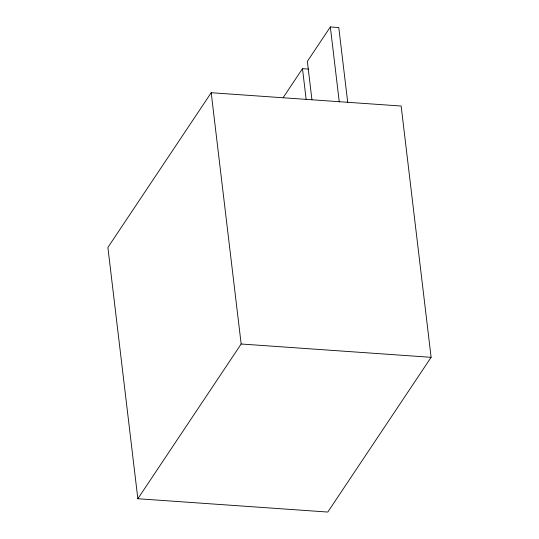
<?xml version="1.0" encoding="UTF-8"?>
<svg xmlns="http://www.w3.org/2000/svg" width="539" height="539" viewBox="0 0 539 539"><rect width="100%" height="100%" fill="white"/><g stroke="black" fill="none" stroke-linecap="round" stroke-linejoin="round"><path stroke-width="0.81" d="M211.2 92.721L107.888 247.455L137.849 498.737L327.8 512.05L431.112 357.317L401.151 106.035L211.2 92.721L241.162 344.003L137.849 498.737M283.184 97.559L302.487 68.655L308.631 69.086M347.729 102.592L338.782 27.543L330.333 26.95L307.358 61.365L311.926 99.722M241.162 344.003L431.112 357.317M330.333 26.95L339.28 101.999M302.487 68.655L306.165 99.506"/></g></svg>
